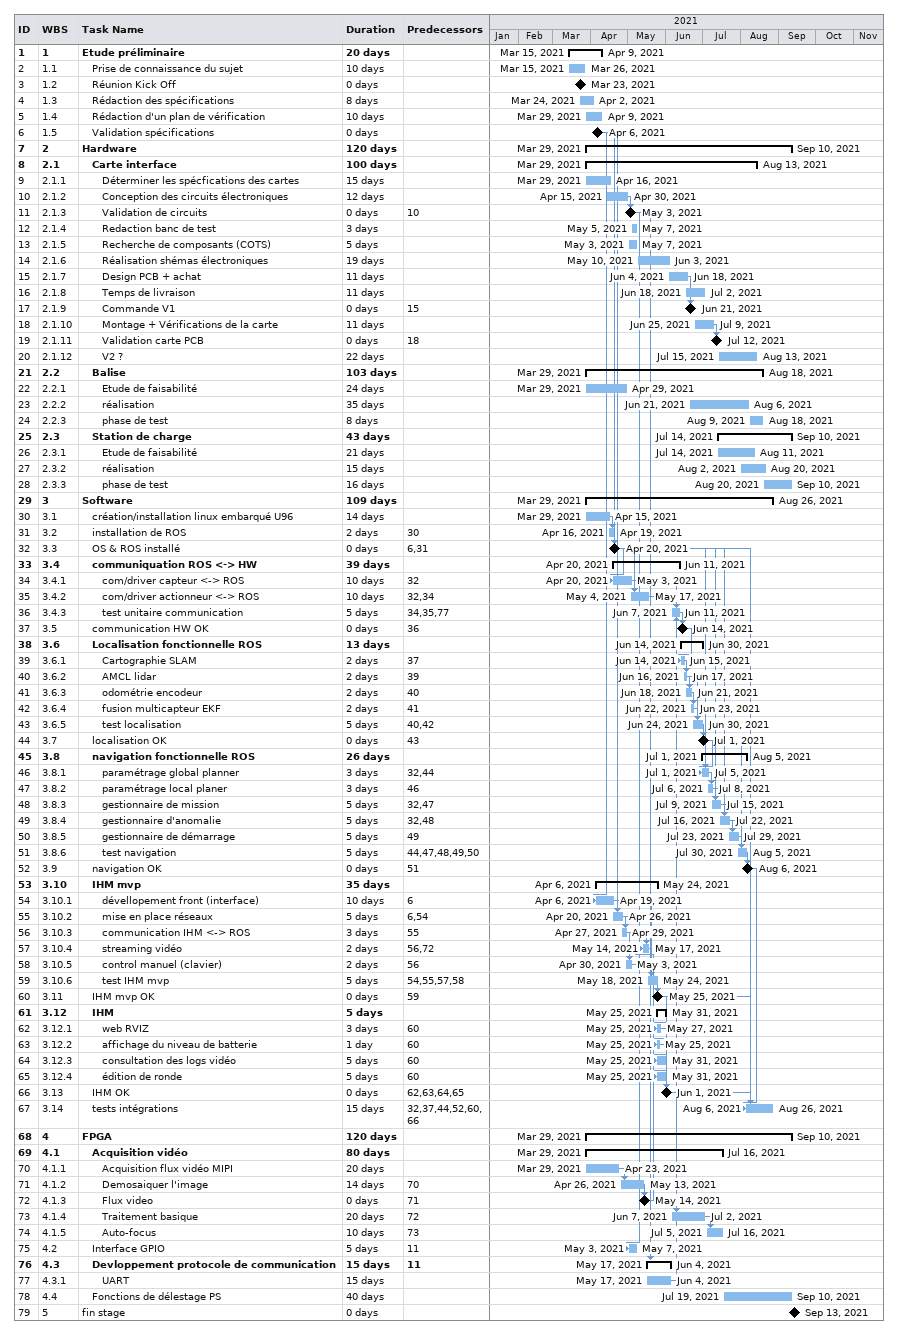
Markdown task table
| ID | WBS | Task | Duration | Start | Finish | Predecessors |
|---|---|---|---|---|---|---|
| 1 | 1 | **Etude préliminaire** | 20d | 2021-03-15 | 2021-04-09 |  |
| 2 | 1.1 | Prise de connaissance du sujet | 10d | 2021-03-15 | 2021-03-26 |  |
| 3 | 1.2 | Réunion Kick Off | 0d | 2021-03-23 | 2021-03-23 |  |
| 4 | 1.3 | Rédaction des spécifications | 8d | 2021-03-24 | 2021-04-02 |  |
| 5 | 1.4 | Rédaction d'un plan de vérification | 10d | 2021-03-29 | 2021-04-09 |  |
| 6 | 1.5 | Validation spécifications | 0d | 2021-04-06 | 2021-04-06 |  |
| 7 | 2 | **Hardware** | 120d | 2021-03-29 | 2021-09-10 |  |
| 8 | 2.1 | **Carte interface** | 100d | 2021-03-29 | 2021-08-13 |  |
| 9 | 2.1.1 | Déterminer les spécfications des cartes | 15d | 2021-03-29 | 2021-04-16 |  |
| 10 | 2.1.2 | Conception des circuits électroniques | 12d | 2021-04-15 | 2021-04-30 |  |
| 11 | 2.1.3 | Validation de circuits | 0d | 2021-05-03 | 2021-05-03 | 10 |
| 12 | 2.1.4 | Redaction banc de test | 3d | 2021-05-05 | 2021-05-07 |  |
| 13 | 2.1.5 | Recherche de composants (COTS) | 5d | 2021-05-03 | 2021-05-07 |  |
| 14 | 2.1.6 | Réalisation shémas électroniques | 19d | 2021-05-10 | 2021-06-03 |  |
| 15 | 2.1.7 | Design PCB + achat | 11d | 2021-06-04 | 2021-06-18 |  |
| 16 | 2.1.8 | Temps de livraison | 11d | 2021-06-18 | 2021-07-02 |  |
| 17 | 2.1.9 | Commande V1 | 0d | 2021-06-21 | 2021-06-21 | 15 |
| 18 | 2.1.10 | Montage + Vérifications de la carte | 11d | 2021-06-25 | 2021-07-09 |  |
| 19 | 2.1.11 | Validation carte PCB | 0d | 2021-07-12 | 2021-07-12 | 18 |
| 20 | 2.1.12 | V2 ? | 22d | 2021-07-15 | 2021-08-13 |  |
| 21 | 2.2 | **Balise** | 103d | 2021-03-29 | 2021-08-18 |  |
| 22 | 2.2.1 | Etude de faisabilité | 24d | 2021-03-29 | 2021-04-29 |  |
| 23 | 2.2.2 | réalisation | 35d | 2021-06-21 | 2021-08-06 |  |
| 24 | 2.2.3 | phase de test | 8d | 2021-08-09 | 2021-08-18 |  |
| 25 | 2.3 | **Station de charge** | 43d | 2021-07-14 | 2021-09-10 |  |
| 26 | 2.3.1 | Etude de faisabilité | 21d | 2021-07-14 | 2021-08-11 |  |
| 27 | 2.3.2 | réalisation | 15d | 2021-08-02 | 2021-08-20 |  |
| 28 | 2.3.3 | phase de test | 16d | 2021-08-20 | 2021-09-10 |  |
| 29 | 3 | **Software** | 109d | 2021-03-29 | 2021-08-26 |  |
| 30 | 3.1 | création/installation linux embarqué U96 | 14d | 2021-03-29 | 2021-04-15 |  |
| 31 | 3.2 | installation de ROS | 2d | 2021-04-16 | 2021-04-19 | 30 |
| 32 | 3.3 | OS & ROS installé | 0d | 2021-04-20 | 2021-04-20 | 6, 31 |
| 33 | 3.4 | **communiquation ROS <-> HW** | 39d | 2021-04-20 | 2021-06-11 |  |
| 34 | 3.4.1 | com/driver capteur <-> ROS | 10d | 2021-04-20 | 2021-05-03 | 32 |
| 35 | 3.4.2 | com/driver actionneur <-> ROS | 10d | 2021-05-04 | 2021-05-17 | 32, 34 |
| 36 | 3.4.3 | test unitaire communication | 5d | 2021-06-07 | 2021-06-11 | 34, 35, 77 |
| 37 | 3.5 | communication HW OK | 0d | 2021-06-14 | 2021-06-14 | 36 |
| 38 | 3.6 | **Localisation fonctionnelle ROS** | 13d | 2021-06-14 | 2021-06-30 |  |
| 39 | 3.6.1 | Cartographie SLAM | 2d | 2021-06-14 | 2021-06-15 | 37 |
| 40 | 3.6.2 | AMCL lidar | 2d | 2021-06-16 | 2021-06-17 | 39 |
| 41 | 3.6.3 | odométrie encodeur | 2d | 2021-06-18 | 2021-06-21 | 40 |
| 42 | 3.6.4 | fusion multicapteur EKF | 2d | 2021-06-22 | 2021-06-23 | 41 |
| 43 | 3.6.5 | test localisation | 5d | 2021-06-24 | 2021-06-30 | 40, 42 |
| 44 | 3.7 | localisation OK | 0d | 2021-07-01 | 2021-07-01 | 43 |
| 45 | 3.8 | **navigation fonctionnelle ROS** | 26d | 2021-07-01 | 2021-08-05 |  |
| 46 | 3.8.1 | paramétrage global planner | 3d | 2021-07-01 | 2021-07-05 | 32, 44 |
| 47 | 3.8.2 | paramétrage local planer | 3d | 2021-07-06 | 2021-07-08 | 46 |
| 48 | 3.8.3 | gestionnaire de mission | 5d | 2021-07-09 | 2021-07-15 | 32, 47 |
| 49 | 3.8.4 | gestionnaire d'anomalie | 5d | 2021-07-16 | 2021-07-22 | 32, 48 |
| 50 | 3.8.5 | gestionnaire de démarrage | 5d | 2021-07-23 | 2021-07-29 | 49 |
| 51 | 3.8.6 | test navigation | 5d | 2021-07-30 | 2021-08-05 | 44, 47, 48, 49, 50 |
| 52 | 3.9 | navigation OK | 0d | 2021-08-06 | 2021-08-06 | 51 |
| 53 | 3.10 | **IHM mvp** | 35d | 2021-04-06 | 2021-05-24 |  |
| 54 | 3.10.1 | dévellopement front (interface) | 10d | 2021-04-06 | 2021-04-19 | 6 |
| 55 | 3.10.2 | mise en place réseaux | 5d | 2021-04-20 | 2021-04-26 | 6, 54 |
| 56 | 3.10.3 | communication IHM <-> ROS | 3d | 2021-04-27 | 2021-04-29 | 55 |
| 57 | 3.10.4 | streaming vidéo | 2d | 2021-05-14 | 2021-05-17 | 56, 72 |
| 58 | 3.10.5 | control manuel (clavier) | 2d | 2021-04-30 | 2021-05-03 | 56 |
| 59 | 3.10.6 | test IHM mvp | 5d | 2021-05-18 | 2021-05-24 | 54, 55, 57, 58 |
| 60 | 3.11 | IHM mvp OK | 0d | 2021-05-25 | 2021-05-25 | 59 |
| 61 | 3.12 | **IHM** | 5d | 2021-05-25 | 2021-05-31 |  |
| 62 | 3.12.1 | web RVIZ | 3d | 2021-05-25 | 2021-05-27 | 60 |
| 63 | 3.12.2 | affichage du niveau de batterie | 1d | 2021-05-25 | 2021-05-25 | 60 |
| 64 | 3.12.3 | consultation des logs vidéo | 5d | 2021-05-25 | 2021-05-31 | 60 |
| 65 | 3.12.4 | édition de ronde | 5d | 2021-05-25 | 2021-05-31 | 60 |
| 66 | 3.13 | IHM OK | 0d | 2021-06-01 | 2021-06-01 | 62, 63, 64, 65 |
| 67 | 3.14 | tests intégrations | 15d | 2021-08-06 | 2021-08-26 | 32, 37, 44, 52, 60, 66 |
| 68 | 4 | **FPGA** | 120d | 2021-03-29 | 2021-09-10 |  |
| 69 | 4.1 | **Acquisition vidéo** | 80d | 2021-03-29 | 2021-07-16 |  |
| 70 | 4.1.1 | Acquisition flux vidéo MIPI | 20d | 2021-03-29 | 2021-04-23 |  |
| 71 | 4.1.2 | Demosaiquer l'image | 14d | 2021-04-26 | 2021-05-13 | 70 |
| 72 | 4.1.3 | Flux video | 0d | 2021-05-14 | 2021-05-14 | 71 |
| 73 | 4.1.4 | Traitement basique | 20d | 2021-06-07 | 2021-07-02 | 72 |
| 74 | 4.1.5 | Auto-focus | 10d | 2021-07-05 | 2021-07-16 | 73 |
| 75 | 4.2 | Interface GPIO | 5d | 2021-05-03 | 2021-05-07 | 11 |
| 76 | 4.3 | **Devloppement protocole de communication** | 15d | 2021-05-17 | 2021-06-04 | 11 |
| 77 | 4.3.1 | UART | 15d | 2021-05-17 | 2021-06-04 |  |
| 78 | 4.4 | Fonctions de délestage PS | 40d | 2021-07-19 | 2021-09-10 |  |
| 79 | 5 | fin stage | 0d | 2021-09-13 | 2021-09-13 |  |
